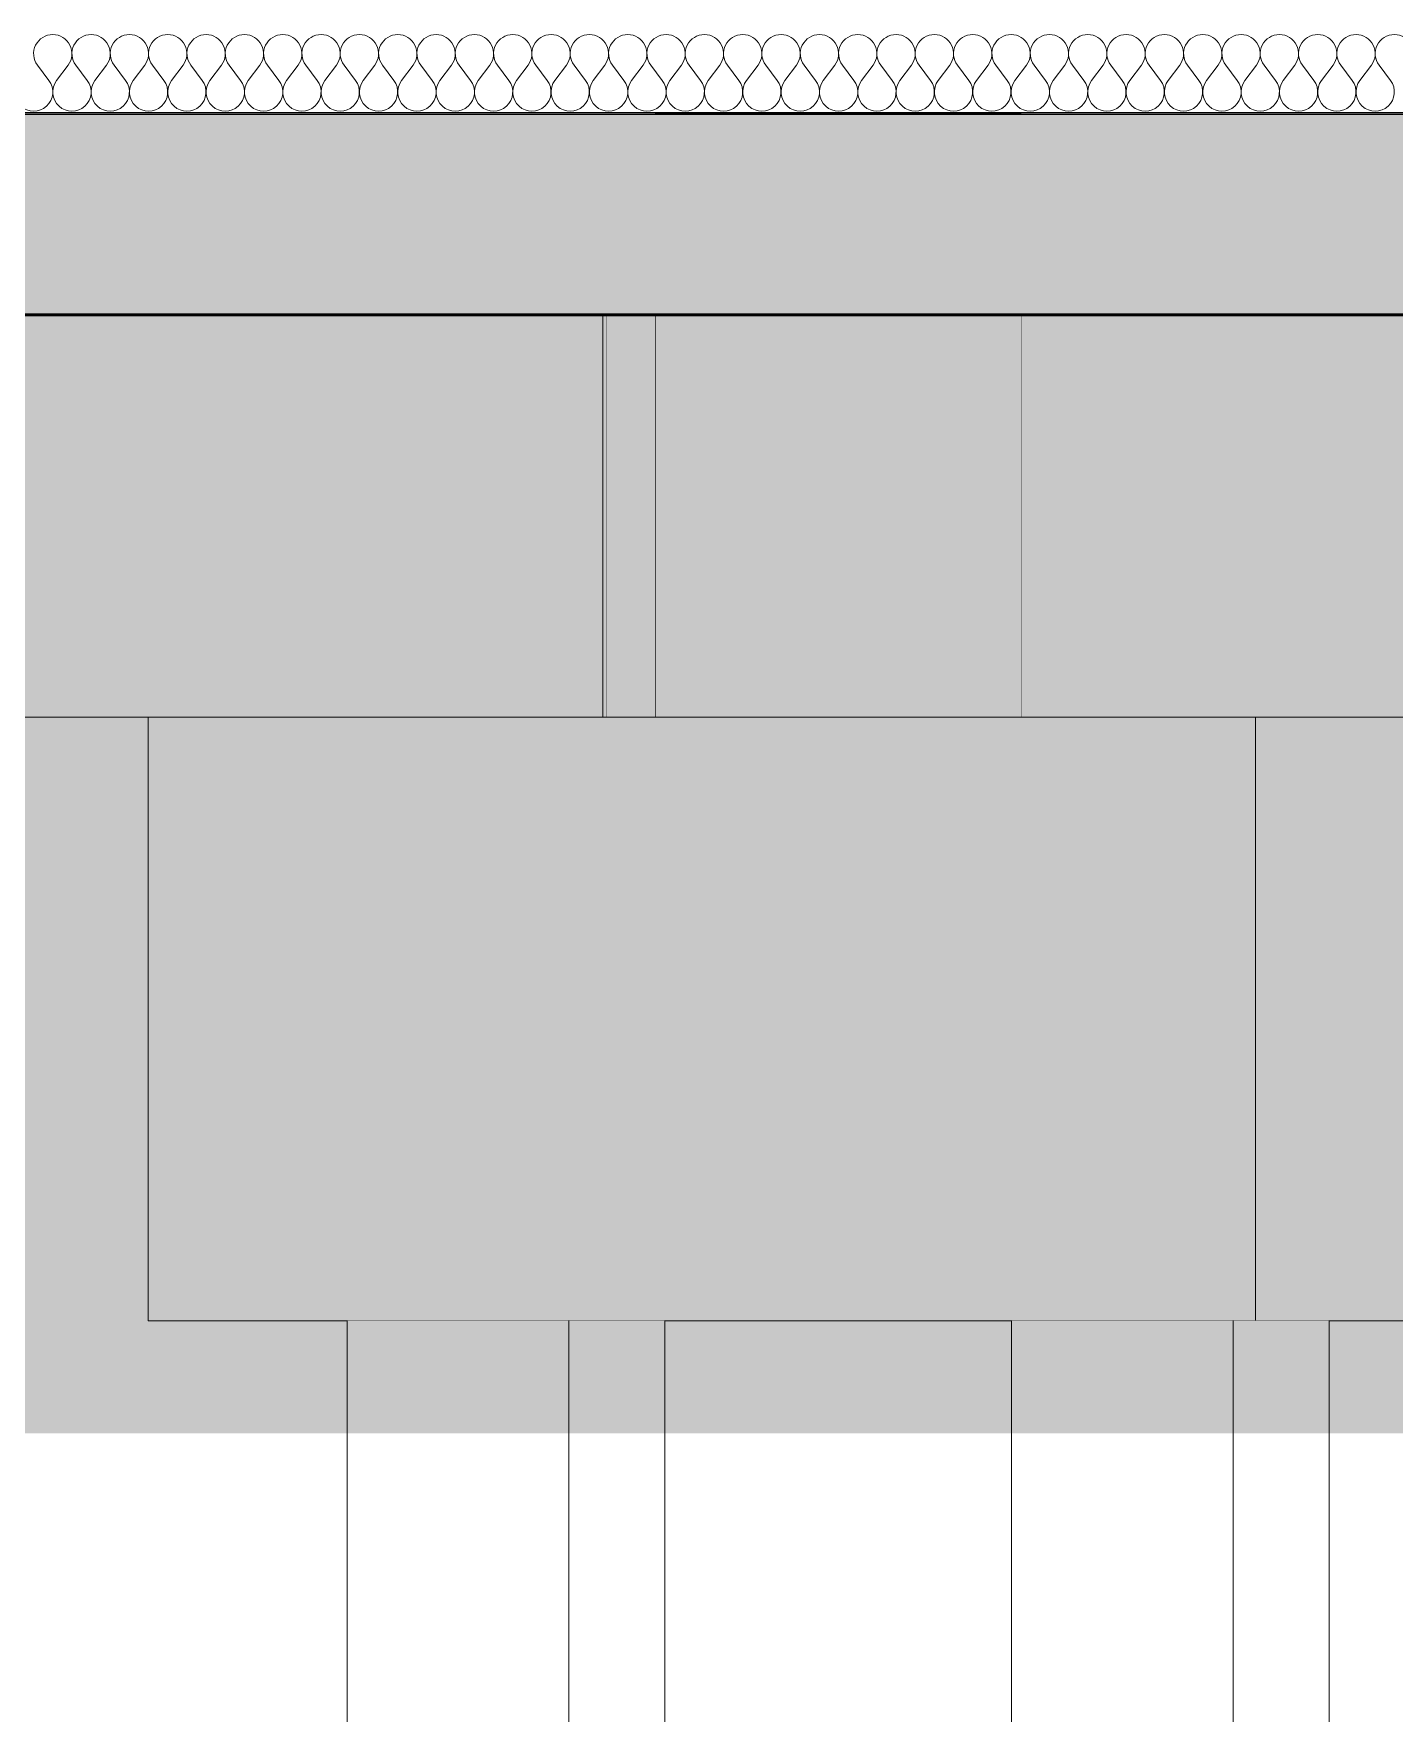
# Model space of a CAD drawing. Header units: millimetres. Extents: x -48147 to 1422273, y -494195 to 18123.
# Drawn here: x 1367145 to 1368836, y -491363 to -489276 of the extents above; entities that cross this region are included whole.
import ezdxf

# ---------------------------------------------------------------- set-up
doc = ezdxf.new("R2010")
doc.units = ezdxf.units.MM
doc.header["$MEASUREMENT"] = 0
doc.linetypes.add('Wipeout_Contour', pattern=[1000, 0, -1000])
for name, color, linetype in [('A-230-M_FLOOR.IFC Import', 7, 'Continuous'), ('New_A-20-M_Floor_Slab', 7, 'Continuous'), ('S-160-M_FOUND.IFC Import', 7, 'Continuous'), ('S-280-M_COLUMN.IFC Import', 7, 'Continuous'), ('S-280-M_STRUCT_FRAME.IFC Import', 7, 'Continuous')]:
    doc.layers.add(name, color=color, linetype=linetype)
for name, color, linetype, lineweight, true_color in [('A-230-M_FLOOR.IFC Import_Pen_No__109', 7, 'Continuous', 15, 0xa6a6a6), ('A-230-M_FLOOR.IFC Import_Pen_No__29', 7, 'Continuous', 50, 0x2a2a2a), ('HATCHING_Pen_No__145', 7, 'Continuous', 0, 0xa6a6a6), ('New_A-20-M_Floor_Slab_Pen_No__107', 7, 'Continuous', 15, 0xa6a6a6)]:
    doc.layers.add(name, color=color, linetype=linetype, lineweight=lineweight, true_color=true_color)
for name, color, linetype, lineweight in [('New_A-20-M_Floor_Slab_Pen_No__1', 7, 'Continuous', 13), ('S-160-M_FOUND.IFC Import_Pen_No__1', 7, 'Continuous', 13), ('S-160-M_FOUND.IFC Import_Pen_No__4', 7, 'Continuous', 20), ('S-280-M_COLUMN.IFC Import_Pen_No__88', 8, 'Continuous', 20), ('S-280-M_STRUCT_FRAME.IFC Import_Pen_No__90', 8, 'Continuous', 20)]:
    doc.layers.add(name, color=color, linetype=linetype, lineweight=lineweight)

# ---------------------------------------------------------------- blocks, each defined once
blk = doc.blocks.new('*X511', base_point=(1383917.5, -489195))
at = {"layer": 'New_A-20-M_Floor_Slab_Pen_No__107', "linetype": 'Continuous'}
for p, q in [((1367164.5, -489334.1), (1367150.2, -489315)), ((1367174, -489334.1), (1367188.3, -489315)), ((1367212.1, -489334.1), (1367197.9, -489315)), ((1367221.7, -489334.1), (1367235.9, -489315)), ((1367259.8, -489334.1), (1367245.5, -489315)), ((1367269.3, -489334.1), (1367283.6, -489315)), ((1367307.4, -489334.1), (1367293.1, -489315)), ((1367316.9, -489334.1), (1367331.2, -489315)), ((1367355, -489334.1), (1367340.7, -489315)), ((1367364.5, -489334.1), (1367378.8, -489315)), ((1367402.6, -489334.1), (1367388.3, -489315)), ((1367412.1, -489334.1), (1367426.4, -489315)), ((1367450.2, -489334.1), (1367435.9, -489315)), ((1367459.8, -489334.1), (1367474, -489315)), ((1367497.9, -489334.1), (1367483.6, -489315)), ((1367507.4, -489334.1), (1367521.7, -489315)), ((1367545.5, -489334.1), (1367531.2, -489315)), ((1367555, -489334.1), (1367569.3, -489315)), ((1367593.1, -489334.1), (1367578.8, -489315)), ((1367602.6, -489334.1), (1367616.9, -489315)), ((1367640.7, -489334.1), (1367626.4, -489315)), ((1367650.2, -489334.1), (1367664.5, -489315)), ((1367688.3, -489334.1), (1367674, -489315)), ((1367697.9, -489334.1), (1367712.1, -489315)), ((1367735.9, -489334.1), (1367721.7, -489315)), ((1367745.5, -489334.1), (1367759.8, -489315)), ((1367783.6, -489334.1), (1367769.3, -489315)), ((1367793.1, -489334.1), (1367807.4, -489315)), ((1367831.2, -489334.1), (1367816.9, -489315)), ((1367840.7, -489334.1), (1367855, -489315)), ((1367878.8, -489334.1), (1367864.5, -489315)), ((1367888.3, -489334.1), (1367902.6, -489315)), ((1367926.4, -489334.1), (1367912.1, -489315)), ((1367935.9, -489334.1), (1367950.2, -489315)), ((1367974, -489334.1), (1367959.8, -489315)), ((1367983.6, -489334.1), (1367997.9, -489315)), ((1368021.7, -489334.1), (1368007.4, -489315)), ((1368031.2, -489334.1), (1368045.5, -489315)), ((1368069.3, -489334.1), (1368055, -489315)), ((1368078.8, -489334.1), (1368093.1, -489315)), ((1368116.9, -489334.1), (1368102.6, -489315)), ((1368126.4, -489334.1), (1368140.7, -489315)), ((1368164.5, -489334.1), (1368150.2, -489315)), ((1368174, -489334.1), (1368188.3, -489315)), ((1368212.1, -489334.1), (1368197.9, -489315)), ((1368221.7, -489334.1), (1368235.9, -489315)), ((1368259.8, -489334.1), (1368245.5, -489315)), ((1368269.3, -489334.1), (1368283.6, -489315)), ((1368307.4, -489334.1), (1368293.1, -489315)), ((1368316.9, -489334.1), (1368331.2, -489315)), ((1368355, -489334.1), (1368340.7, -489315)), ((1368364.5, -489334.1), (1368378.8, -489315)), ((1368402.6, -489334.1), (1368388.3, -489315)), ((1368412.1, -489334.1), (1368426.4, -489315)), ((1368450.2, -489334.1), (1368435.9, -489315)), ((1368459.8, -489334.1), (1368474, -489315)), ((1368497.9, -489334.1), (1368483.6, -489315)), ((1368507.4, -489334.1), (1368521.7, -489315)), ((1368545.5, -489334.1), (1368531.2, -489315)), ((1368555, -489334.1), (1368569.3, -489315)), ((1368593.1, -489334.1), (1368578.8, -489315)), ((1368602.6, -489334.1), (1368616.9, -489315)), ((1368640.7, -489334.1), (1368626.4, -489315)), ((1368650.2, -489334.1), (1368664.5, -489315)), ((1368688.3, -489334.1), (1368674, -489315)), ((1368697.9, -489334.1), (1368712.1, -489315)), ((1368735.9, -489334.1), (1368721.7, -489315)), ((1368745.5, -489334.1), (1368759.8, -489315)), ((1368783.6, -489334.1), (1368769.3, -489315)), ((1368793.1, -489334.1), (1368807.4, -489315)), ((1368831.2, -489334.1), (1368816.9, -489315))]:
    blk.add_line(p, q, dxfattribs=at)
for centre, start, end in [((1367169.3, -489300.7), 90, 216.8699), ((1367169.3, -489300.7), 323.1301, 90), ((1367216.9, -489300.7), 90, 216.8699), ((1367216.9, -489300.7), 323.1301, 90), ((1367264.5, -489300.7), 90, 216.8699), ((1367264.5, -489300.7), 323.1301, 90), ((1367312.1, -489300.7), 90, 216.8699), ((1367312.1, -489300.7), 323.1301, 90), ((1367359.8, -489300.7), 90, 216.8699), ((1367359.8, -489300.7), 323.1301, 90), ((1367407.4, -489300.7), 90, 216.8699), ((1367407.4, -489300.7), 323.1301, 90), ((1367455, -489300.7), 90, 216.8699), ((1367455, -489300.7), 323.1301, 90), ((1367502.6, -489300.7), 90, 216.8699), ((1367502.6, -489300.7), 323.1301, 90), ((1367550.2, -489300.7), 90, 216.8699), ((1367550.2, -489300.7), 323.1301, 90), ((1367597.9, -489300.7), 90, 216.8699), ((1367597.9, -489300.7), 323.1301, 90), ((1367645.5, -489300.7), 90, 216.8699), ((1367645.5, -489300.7), 323.1301, 90), ((1367693.1, -489300.7), 90, 216.8699), ((1367693.1, -489300.7), 323.1301, 90), ((1367740.7, -489300.7), 90, 216.8699), ((1367740.7, -489300.7), 323.1301, 90), ((1367788.3, -489300.7), 90, 216.8699), ((1367788.3, -489300.7), 323.1301, 90), ((1367835.9, -489300.7), 90, 216.8699), ((1367835.9, -489300.7), 323.1301, 90), ((1367883.6, -489300.7), 90, 216.8699), ((1367883.6, -489300.7), 323.1301, 90), ((1367931.2, -489300.7), 90, 216.8699), ((1367931.2, -489300.7), 323.1301, 90), ((1367978.8, -489300.7), 90, 216.8699), ((1367978.8, -489300.7), 323.1301, 90), ((1368026.4, -489300.7), 90, 216.8699), ((1368026.4, -489300.7), 323.1301, 90), ((1368074, -489300.7), 90, 216.8699), ((1368074, -489300.7), 323.1301, 90), ((1368121.7, -489300.7), 90, 216.8699), ((1368121.7, -489300.7), 323.1301, 90), ((1368169.3, -489300.7), 90, 216.8699), ((1368169.3, -489300.7), 323.1301, 90), ((1368216.9, -489300.7), 90, 216.8699), ((1368216.9, -489300.7), 323.1301, 90), ((1368264.5, -489300.7), 90, 216.8699), ((1368264.5, -489300.7), 323.1301, 90), ((1368312.1, -489300.7), 90, 216.8699), ((1368312.1, -489300.7), 323.1301, 90), ((1368359.8, -489300.7), 90, 216.8699), ((1368359.8, -489300.7), 323.1301, 90), ((1368407.4, -489300.7), 90, 216.8699), ((1368407.4, -489300.7), 323.1301, 90), ((1368455, -489300.7), 90, 216.8699), ((1368455, -489300.7), 323.1301, 90), ((1368502.6, -489300.7), 90, 216.8699), ((1368502.6, -489300.7), 323.1301, 90), ((1368550.2, -489300.7), 90, 216.8699), ((1368550.2, -489300.7), 323.1301, 90), ((1368597.9, -489300.7), 90, 216.8699), ((1368597.9, -489300.7), 323.1301, 90), ((1368645.5, -489300.7), 90, 216.8699), ((1368645.5, -489300.7), 323.1301, 90), ((1368693.1, -489300.7), 90, 216.8699), ((1368693.1, -489300.7), 323.1301, 90), ((1368740.7, -489300.7), 90, 216.8699), ((1368740.7, -489300.7), 323.1301, 90), ((1368788.3, -489300.7), 90, 216.8699), ((1368788.3, -489300.7), 323.1301, 90), ((1368835.9, -489300.7), 90, 216.8699), ((1368835.9, -489300.7), 323.1301, 90), ((1367145.5, -489348.3), 143.1301, 36.8699), ((1367193.1, -489348.3), 143.1301, 36.8699), ((1367240.7, -489348.3), 143.1301, 36.8699), ((1367288.3, -489348.3), 143.1301, 36.8699), ((1367335.9, -489348.3), 143.1301, 36.8699), ((1367383.6, -489348.3), 143.1301, 36.8699), ((1367431.2, -489348.3), 143.1301, 36.8699), ((1367478.8, -489348.3), 143.1301, 36.8699), ((1367526.4, -489348.3), 143.1301, 36.8699), ((1367574, -489348.3), 143.1301, 36.8699), ((1367621.7, -489348.3), 143.1301, 36.8699), ((1367669.3, -489348.3), 143.1301, 36.8699), ((1367716.9, -489348.3), 143.1301, 36.8699), ((1367764.5, -489348.3), 143.1301, 36.8699), ((1367812.1, -489348.3), 143.1301, 36.8699), ((1367859.8, -489348.3), 143.1301, 36.8699), ((1367907.4, -489348.3), 143.1301, 36.8699), ((1367955, -489348.3), 143.1301, 36.8699), ((1368002.6, -489348.3), 143.1301, 36.8699), ((1368050.2, -489348.3), 143.1301, 36.8699), ((1368097.9, -489348.3), 143.1301, 36.8699), ((1368145.5, -489348.3), 143.1301, 36.8699), ((1368193.1, -489348.3), 143.1301, 36.8699), ((1368240.7, -489348.3), 143.1301, 36.8699), ((1368288.3, -489348.3), 143.1301, 36.8699), ((1368335.9, -489348.3), 143.1301, 36.8699), ((1368383.6, -489348.3), 143.1301, 36.8699), ((1368431.2, -489348.3), 143.1301, 36.8699), ((1368478.8, -489348.3), 143.1301, 36.8699), ((1368526.4, -489348.3), 143.1301, 36.8699), ((1368574, -489348.3), 143.1301, 36.8699), ((1368621.7, -489348.3), 143.1301, 36.8699), ((1368669.3, -489348.3), 143.1301, 36.8699), ((1368716.9, -489348.3), 143.1301, 36.8699), ((1368764.5, -489348.3), 143.1301, 36.8699), ((1368812.1, -489348.3), 143.1301, 36.8699)]:
    blk.add_arc(centre, 23.8, start, end, dxfattribs=at)
blk = doc.blocks.new('Section Elem_491_2', base_point=(1383917.5, -489195))
at = {"color": 254, "linetype": 'Wipeout_Contour', "lineweight": 0, "ltscale": 5831536.598128235}
blk.add_wipeout([(1362883.6, -489274.5), (1362883.6, -489374.5), (1383732.9, -489374.5), (1383732.9, -489274.5)], dxfattribs=at).dxf.layer = 'New_A-20-M_Floor_Slab'
at = {"layer": 'New_A-20-M_Floor_Slab_Pen_No__1', "linetype": 'Continuous'}
blk.add_line((1383732.9, -489374.5), (1362883.6, -489374.5), dxfattribs=at)
at = {"layer": 'New_A-20-M_Floor_Slab'}
blk.add_blockref('*X511', (1383917.5, -489195), dxfattribs=at)
blk = doc.blocks.new('Section Elem_588_2', base_point=(1383917.5, -489195))
at = {"color": 254, "linetype": 'Wipeout_Contour', "lineweight": 0, "ltscale": 5812216.004009447}
blk.add_wipeout([(1368145, -489375), (1368187, -489375), (1368187, -489374.5), (1368145, -489374.5)], dxfattribs=at).dxf.layer = 'S-280-M_COLUMN.IFC Import'
at = {"color": 254, "linetype": 'Wipeout_Contour', "lineweight": 0, "ltscale": 5812979.28411903}
blk.add_wipeout([(1368364.8, -489375), (1368372.6, -489375), (1368372.6, -489374.5), (1368364.8, -489374.5)], dxfattribs=at).dxf.layer = 'S-280-M_COLUMN.IFC Import'
at = {"color": 254, "linetype": 'Wipeout_Contour', "lineweight": 0, "ltscale": 5812890.303347692}
blk.add_wipeout([(1368145, -489625), (1368145, -490125), (1368187, -490125), (1368187, -489625)], dxfattribs=at).dxf.layer = 'S-280-M_COLUMN.IFC Import'
at = {"color": 254, "linetype": 'Wipeout_Contour', "lineweight": 0, "ltscale": 5813653.494974842}
blk.add_wipeout([(1368364.8, -489625), (1368364.8, -490125), (1368372.6, -490125), (1368372.6, -489625)], dxfattribs=at).dxf.layer = 'S-280-M_COLUMN.IFC Import'
at = {"color": 254, "linetype": 'Wipeout_Contour', "lineweight": 0, "ltscale": 5812057.868614222}
blk.add_wipeout([(1368103, -489375), (1368145, -489375), (1368145, -489374.5), (1368103, -489374.5)], dxfattribs=at).dxf.layer = 'S-280-M_COLUMN.IFC Import'
at = {"color": 254, "linetype": 'Wipeout_Contour', "lineweight": 0, "ltscale": 5812371.447245024}
blk.add_wipeout([(1368187, -489375), (1368227.6, -489375), (1368227.6, -489374.5), (1368187, -489374.5)], dxfattribs=at).dxf.layer = 'S-280-M_COLUMN.IFC Import'
at = {"color": 254, "linetype": 'Wipeout_Contour', "lineweight": 0, "ltscale": 5812936.007440574}
blk.add_wipeout([(1368349.6, -489375), (1368364.8, -489375), (1368364.8, -489374.5), (1368349.6, -489374.5)], dxfattribs=at).dxf.layer = 'S-280-M_COLUMN.IFC Import'
at = {"color": 254, "linetype": 'Wipeout_Contour', "lineweight": 0, "ltscale": 5812732.186359919}
blk.add_wipeout([(1368103, -489625), (1368103, -490125), (1368145, -490125), (1368145, -489625)], dxfattribs=at).dxf.layer = 'S-280-M_COLUMN.IFC Import'
at = {"color": 254, "linetype": 'Wipeout_Contour', "lineweight": 0, "ltscale": 5813045.728691378}
blk.add_wipeout([(1368187, -489625), (1368187, -490125), (1368227.6, -490125), (1368227.6, -489625)], dxfattribs=at).dxf.layer = 'S-280-M_COLUMN.IFC Import'
at = {"color": 254, "linetype": 'Wipeout_Contour', "lineweight": 0, "ltscale": 5813610.223359579}
blk.add_wipeout([(1368349.6, -489625), (1368349.6, -490125), (1368364.8, -490125), (1368364.8, -489625)], dxfattribs=at).dxf.layer = 'S-280-M_COLUMN.IFC Import'
at = {"layer": 'S-280-M_COLUMN.IFC Import_Pen_No__88', "linetype": 'Continuous'}
for p, q in [((1368372.6, -489374.5), (1368372.6, -489375)), ((1368372.6, -489625), (1368372.6, -490125))]:
    blk.add_line(p, q, dxfattribs=at)
at = {"color": 254, "linetype": 'Wipeout_Contour', "lineweight": 0, "ltscale": 5811902.426441805}
blk.add_wipeout([(1368062.5, -489375), (1368103, -489375), (1368103, -489374.5), (1368062.5, -489374.5)], dxfattribs=at).dxf.layer = 'S-280-M_COLUMN.IFC Import'
at = {"color": 254, "linetype": 'Wipeout_Contour', "lineweight": 0, "ltscale": 5812865.519288557}
blk.add_wipeout([(1368327.4, -489375), (1368349.6, -489375), (1368349.6, -489374.5), (1368327.4, -489374.5)], dxfattribs=at).dxf.layer = 'S-280-M_COLUMN.IFC Import'
at = {"color": 254, "linetype": 'Wipeout_Contour', "lineweight": 0, "ltscale": 5812576.762306504}
blk.add_wipeout([(1368062.5, -489625), (1368062.5, -490125), (1368103, -490125), (1368103, -489625)], dxfattribs=at).dxf.layer = 'S-280-M_COLUMN.IFC Import'
at = {"color": 254, "linetype": 'Wipeout_Contour', "lineweight": 0, "ltscale": 5813539.743440134}
blk.add_wipeout([(1368327.4, -489625), (1368327.4, -490125), (1368349.6, -490125), (1368349.6, -489625)], dxfattribs=at).dxf.layer = 'S-280-M_COLUMN.IFC Import'
at = {"color": 254, "linetype": 'Wipeout_Contour', "lineweight": 0, "ltscale": 5811754.970669927}
blk.add_wipeout([(1368024.7, -489375), (1368062.5, -489375), (1368062.5, -489374.5), (1368024.7, -489374.5)], dxfattribs=at).dxf.layer = 'S-280-M_COLUMN.IFC Import'
at = {"color": 254, "linetype": 'Wipeout_Contour', "lineweight": 0, "ltscale": 5812770.220179785}
blk.add_wipeout([(1368299, -489375), (1368327.4, -489375), (1368327.4, -489374.5), (1368299, -489374.5)], dxfattribs=at).dxf.layer = 'S-280-M_COLUMN.IFC Import'
at = {"color": 254, "linetype": 'Wipeout_Contour', "lineweight": 0, "ltscale": 5812429.323543946}
blk.add_wipeout([(1368024.7, -489625), (1368024.7, -490125), (1368062.5, -490125), (1368062.5, -489625)], dxfattribs=at).dxf.layer = 'S-280-M_COLUMN.IFC Import'
at = {"color": 254, "linetype": 'Wipeout_Contour', "lineweight": 0, "ltscale": 5813444.455330555}
blk.add_wipeout([(1368299, -489625), (1368299, -490125), (1368327.4, -490125), (1368327.4, -489625)], dxfattribs=at).dxf.layer = 'S-280-M_COLUMN.IFC Import'
at = {"color": 254, "linetype": 'Wipeout_Contour', "lineweight": 0, "ltscale": 5811620.522714048}
blk.add_wipeout([(1367991.1, -489375), (1368024.7, -489375), (1368024.7, -489374.5), (1367991.1, -489374.5)], dxfattribs=at).dxf.layer = 'S-280-M_COLUMN.IFC Import'
at = {"color": 254, "linetype": 'Wipeout_Contour', "lineweight": 0, "ltscale": 5812653.355385455}
blk.add_wipeout([(1368265.3, -489375), (1368299, -489375), (1368299, -489374.5), (1368265.3, -489374.5)], dxfattribs=at).dxf.layer = 'S-280-M_COLUMN.IFC Import'
at = {"color": 254, "linetype": 'Wipeout_Contour', "lineweight": 0, "ltscale": 5812294.891098564}
blk.add_wipeout([(1367991.1, -489625), (1367991.1, -490125), (1368024.7, -490125), (1368024.7, -489625)], dxfattribs=at).dxf.layer = 'S-280-M_COLUMN.IFC Import'
at = {"color": 254, "linetype": 'Wipeout_Contour', "lineweight": 0, "ltscale": 5813327.604073507}
blk.add_wipeout([(1368265.3, -489625), (1368265.3, -490125), (1368299, -490125), (1368299, -489625)], dxfattribs=at).dxf.layer = 'S-280-M_COLUMN.IFC Import'
at = {"color": 254, "linetype": 'Wipeout_Contour', "lineweight": 0, "ltscale": 5811503.660645385}
blk.add_wipeout([(1367962.7, -489375), (1367991.1, -489375), (1367991.1, -489374.5), (1367962.7, -489374.5)], dxfattribs=at).dxf.layer = 'S-280-M_COLUMN.IFC Import'
at = {"color": 254, "linetype": 'Wipeout_Contour', "lineweight": 0, "ltscale": 5812518.904795289}
blk.add_wipeout([(1368227.6, -489375), (1368265.3, -489375), (1368265.3, -489374.5), (1368227.6, -489374.5)], dxfattribs=at).dxf.layer = 'S-280-M_COLUMN.IFC Import'
at = {"color": 254, "linetype": 'Wipeout_Contour', "lineweight": 0, "ltscale": 5812178.042776439}
blk.add_wipeout([(1367962.7, -489625), (1367962.7, -490125), (1367991.1, -490125), (1367991.1, -489625)], dxfattribs=at).dxf.layer = 'S-280-M_COLUMN.IFC Import'
at = {"color": 254, "linetype": 'Wipeout_Contour', "lineweight": 0, "ltscale": 5813193.169214669}
blk.add_wipeout([(1368227.6, -489625), (1368227.6, -490125), (1368265.3, -490125), (1368265.3, -489625)], dxfattribs=at).dxf.layer = 'S-280-M_COLUMN.IFC Import'
at = {"color": 254, "linetype": 'Wipeout_Contour', "lineweight": 0, "ltscale": 5811408.364366286}
blk.add_wipeout([(1367940.5, -489375), (1367962.7, -489375), (1367962.7, -489374.5), (1367940.5, -489374.5)], dxfattribs=at).dxf.layer = 'S-280-M_COLUMN.IFC Import'
at = {"color": 254, "linetype": 'Wipeout_Contour', "lineweight": 0, "ltscale": 5812082.757501338}
blk.add_wipeout([(1367940.5, -489625), (1367940.5, -490125), (1367962.7, -490125), (1367962.7, -489625)], dxfattribs=at).dxf.layer = 'S-280-M_COLUMN.IFC Import'
at = {"color": 254, "linetype": 'Wipeout_Contour', "lineweight": 0, "ltscale": 5811337.878765512}
blk.add_wipeout([(1367925.2, -489375), (1367940.5, -489375), (1367940.5, -489374.5), (1367925.2, -489374.5)], dxfattribs=at).dxf.layer = 'S-280-M_COLUMN.IFC Import'
at = {"color": 254, "linetype": 'Wipeout_Contour', "lineweight": 0, "ltscale": 5812012.279932838}
blk.add_wipeout([(1367925.2, -489625), (1367925.2, -490125), (1367940.5, -490125), (1367940.5, -489625)], dxfattribs=at).dxf.layer = 'S-280-M_COLUMN.IFC Import'
at = {"color": 254, "linetype": 'Wipeout_Contour', "lineweight": 0, "ltscale": 5811294.603634031}
blk.add_wipeout([(1367917.5, -489375), (1367925.2, -489375), (1367925.2, -489374.5), (1367917.5, -489374.5)], dxfattribs=at).dxf.layer = 'S-280-M_COLUMN.IFC Import'
at = {"color": 254, "linetype": 'Wipeout_Contour', "lineweight": 0, "ltscale": 5811969.009867178}
blk.add_wipeout([(1367917.5, -489625), (1367917.5, -490125), (1367925.2, -490125), (1367925.2, -489625)], dxfattribs=at).dxf.layer = 'S-280-M_COLUMN.IFC Import'
at = {"layer": 'S-280-M_COLUMN.IFC Import_Pen_No__88', "linetype": 'Continuous'}
for p, q in [((1367917.5, -489374.5), (1367917.5, -489375)), ((1367917.5, -489625), (1367917.5, -490125))]:
    blk.add_line(p, q, dxfattribs=at)
blk = doc.blocks.new('Section Elem_599_2', base_point=(1383917.5, -489195))
at = {"color": 254, "linetype": 'Wipeout_Contour', "lineweight": 0, "ltscale": 5802851.364380257}
blk.add_wipeout([(1365525, -489625), (1365475, -489625), (1365475, -490125), (1365525, -490125)], dxfattribs=at).dxf.layer = 'S-280-M_STRUCT_FRAME.IFC Import'
at = {"color": 254, "linetype": 'Wipeout_Contour', "lineweight": 0, "ltscale": 7260614.841221654}
blk.add_wipeout([(1366341.2, -489875), (1366341.2, -490125), (1367857.9, -490125), (1367857.9, -489625), (1366591.2, -489625)], dxfattribs=at).dxf.layer = 'S-280-M_STRUCT_FRAME.IFC Import'
at = {"color": 254, "linetype": 'Wipeout_Contour', "lineweight": 0, "ltscale": 5804999.543115072}
blk.add_wipeout([(1365980, -489763.8), (1365980, -490125), (1366091.2, -490125), (1366091.2, -489875)], dxfattribs=at).dxf.layer = 'S-280-M_STRUCT_FRAME.IFC Import'
at = {"layer": 'S-280-M_STRUCT_FRAME.IFC Import_Pen_No__90', "linetype": 'Continuous'}
blk.add_line((1367857.9, -490125), (1367857.9, -489625), dxfattribs=at)
blk = doc.blocks.new('Section Elem_600_2', base_point=(1383917.5, -489195))
at = {"color": 254, "linetype": 'Wipeout_Contour', "lineweight": 0, "ltscale": 5811842.196447094}
blk.add_wipeout([(1367857.9, -489625), (1367857.9, -490125), (1367917.5, -490125), (1367917.5, -489625)], dxfattribs=at).dxf.layer = 'S-280-M_STRUCT_FRAME.IFC Import'
at = {"color": 254, "linetype": 'Wipeout_Contour', "lineweight": 0, "ltscale": 7270291.732903672}
blk.add_wipeout([(1368372.6, -490125), (1369591.2, -490125), (1369591.2, -489875), (1369341.2, -489625), (1368372.6, -489625)], dxfattribs=at).dxf.layer = 'S-280-M_STRUCT_FRAME.IFC Import'
at = {"color": 254, "linetype": 'Wipeout_Contour', "lineweight": 0, "ltscale": 7274796.141167304}
blk.add_wipeout([(1369844.7, -489875), (1369844.7, -490125), (1370134.3, -490125), (1370134.3, -489625), (1370094.7, -489625)], dxfattribs=at).dxf.layer = 'S-280-M_STRUCT_FRAME.IFC Import'
blk = doc.blocks.new('Section Elem_754_2', base_point=(1383917.5, -489195))
at = {"color": 254, "linetype": 'Wipeout_Contour', "lineweight": 0, "ltscale": 5813016.765211659}
blk.add_wipeout([(1368663.4, -490125), (1367287.8, -490125), (1367287.8, -490875), (1368663.4, -490875)], dxfattribs=at).dxf.layer = 'S-160-M_FOUND.IFC Import'
at = {"layer": 'S-160-M_FOUND.IFC Import_Pen_No__4', "linetype": 'Continuous'}
blk.add_line((1367287.8, -490125), (1367287.8, -490875), dxfattribs=at)
at = {"color": 254, "linetype": 'Wipeout_Contour', "lineweight": 0, "ltscale": 5816244.642950648}
blk.add_wipeout([(1369002.3, -490125), (1368663.4, -490125), (1368663.4, -490875), (1369002.3, -490875)], dxfattribs=at).dxf.layer = 'S-160-M_FOUND.IFC Import'
at = {"layer": 'S-160-M_FOUND.IFC Import_Pen_No__4', "linetype": 'Continuous'}
for p, q in [((1367793.1, -490125), (1368663.4, -490125)), ((1368663.4, -490125), (1369002.3, -490125)), ((1368663.4, -490875), (1368663.4, -490125)), ((1369002.3, -490875), (1369002.3, -490125)), ((1368663.4, -490875), (1367287.8, -490875)), ((1369002.3, -490875), (1368663.4, -490875))]:
    blk.add_line(p, q, dxfattribs=at)
blk = doc.blocks.new('Section Elem_755_2', base_point=(1383917.5, -489195))
at = {"color": 254, "linetype": 'Wipeout_Contour', "lineweight": 0, "ltscale": 5814125.906753234}
blk.add_wipeout([(1367535, -490875), (1367535, -493450), (1367810.2, -493450), (1367810.2, -490875)], dxfattribs=at).dxf.layer = 'S-160-M_FOUND.IFC Import'
at = {"layer": 'S-160-M_FOUND.IFC Import_Pen_No__1', "linetype": 'Continuous'}
blk.add_line((1367535, -493450), (1367535, -490875), dxfattribs=at)
at = {"color": 254, "linetype": 'Wipeout_Contour', "lineweight": 0, "ltscale": 5814868.761718098}
blk.add_wipeout([(1367810.2, -490875), (1367810.2, -493450), (1367929.8, -493450), (1367929.8, -490875)], dxfattribs=at).dxf.layer = 'S-160-M_FOUND.IFC Import'
at = {"layer": 'S-160-M_FOUND.IFC Import_Pen_No__1', "linetype": 'Continuous'}
for p, q in [((1367810.2, -493450), (1367810.2, -490875)), ((1367929.8, -493450), (1367929.8, -490875))]:
    blk.add_line(p, q, dxfattribs=at)
blk = doc.blocks.new('Section Elem_772_2', base_point=(1383917.5, -489195))
at = {"color": 254, "linetype": 'Wipeout_Contour', "lineweight": 0, "ltscale": 5817232.418855367}
blk.add_wipeout([(1368360.4, -490875), (1368360.4, -493450), (1368635.5, -493450), (1368635.5, -490875)], dxfattribs=at).dxf.layer = 'S-160-M_FOUND.IFC Import'
at = {"layer": 'S-160-M_FOUND.IFC Import_Pen_No__1', "linetype": 'Continuous'}
blk.add_line((1368360.4, -493450), (1368360.4, -490875), dxfattribs=at)
at = {"color": 254, "linetype": 'Wipeout_Contour', "lineweight": 0, "ltscale": 7272003.5461426}
blk.add_wipeout([(1368635.5, -493450), (1368755.1, -493450), (1368755.1, -490875), (1368663.4, -490875), (1368635.5, -490875)], dxfattribs=at).dxf.layer = 'S-160-M_FOUND.IFC Import'
at = {"layer": 'S-160-M_FOUND.IFC Import_Pen_No__1', "linetype": 'Continuous'}
for p, q in [((1368635.5, -493450), (1368635.5, -490875)), ((1368755.1, -493450), (1368755.1, -490875))]:
    blk.add_line(p, q, dxfattribs=at)
blk = doc.blocks.new('Section Elem_842_2', base_point=(1383917.5, -489195))
at = {"layer": 'S-160-M_FOUND.IFC Import_Pen_No__1', "linetype": 'Continuous'}
for p, q in [((1367852.8, -490125), (1367852.8, -489625)), ((1366609.7, -490125), (1367793.1, -490125))]:
    blk.add_line(p, q, dxfattribs=at)
blk = doc.blocks.new('Section Elem_845_2', base_point=(1383917.5, -489195))
at = {"color": 254, "linetype": 'Wipeout_Contour', "lineweight": 0, "ltscale": 5830836.216120371}
blk.add_wipeout([(1383491.8, -489625), (1383491.8, -489375), (1362627.7, -489375), (1362627.7, -489625)], dxfattribs=at).dxf.layer = 'A-230-M_FLOOR.IFC Import'
at = {"layer": 'A-230-M_FLOOR.IFC Import_Pen_No__109', "linetype": 'Continuous'}
h = blk.add_hatch(dxfattribs=at)
h.set_pattern_fill('Lightweight_Concrete_0002', color=256, style=0, pattern_type=2)
h.set_pattern_definition([(0, (1383917.5, -489195), (0, 779.423), [48.75, -401.25]), (0, (1384142.5, -488805.3), (0, 779.423), [48.75, -401.25]), (60, (1383917.5, -489195), (-675, 389.711), [48.75, -401.25]), (60, (1384367.5, -489195), (-675, 389.711), [48.75, -401.25]), (120, (1383966.26, -489195), (675, 389.711), [48.75, -401.25]), (120, (1384416.26, -489195), (675, 389.711), [48.75, -401.25]), (0, (1383917.5, -489120.03), (0, 150), [0, -150, 0, -225]), (45, (1383992.5, -489120.03), (-106.066, 106.066), [0, -112.5, 0, -187.5])])
h.paths.add_polyline_path([(1383491.8, -489625), (1383491.8, -489375), (1362627.7, -489375), (1362627.7, -489625)])
at = {"layer": 'A-230-M_FLOOR.IFC Import_Pen_No__29', "linetype": 'Continuous'}
for p, q in [((1383491.8, -489375), (1362881.1, -489375)), ((1375410.4, -489625), (1363271, -489625))]:
    blk.add_line(p, q, dxfattribs=at)
blk = doc.blocks.new('Section Elem_869_2', base_point=(1383917.5, -489195))
at = {"color": 254, "linetype": 'Wipeout_Contour', "lineweight": 0, "ltscale": 5807631.803428719}
blk.add_wipeout([(1367917.5, -489374.5), (1365980, -489374.5), (1365980, -489375), (1367917.5, -489375)], dxfattribs=at).dxf.layer = 'A-230-M_FLOOR.IFC Import'
at = {"color": 254, "linetype": 'Wipeout_Contour', "lineweight": 0, "ltscale": 5816178.609411355}
blk.add_wipeout([(1370063.6, -489374.5), (1368372.6, -489374.5), (1368372.6, -489375), (1370063.6, -489375)], dxfattribs=at).dxf.layer = 'A-230-M_FLOOR.IFC Import'

msp = doc.modelspace()

# ---------------------------------------------------------------- block references
at = {"layer": 'New_A-20-M_Floor_Slab'}
msp.add_blockref('Section Elem_491_2', (1383917.5, -489195), dxfattribs=at)
at = {"layer": 'S-280-M_STRUCT_FRAME.IFC Import'}
msp.add_blockref('Section Elem_599_2', (1383917.5, -489195), dxfattribs=at)

# ---------------------------------------------------------------- next in the draw order: block references
at = {"layer": 'S-280-M_COLUMN.IFC Import'}
msp.add_blockref('Section Elem_588_2', (1383917.5, -489195), dxfattribs=at)

# ---------------------------------------------------------------- next in the draw order: block references
at = {"layer": 'S-280-M_STRUCT_FRAME.IFC Import'}
msp.add_blockref('Section Elem_600_2', (1383917.5, -489195), dxfattribs=at)

# ---------------------------------------------------------------- next in the draw order: block references
at = {"layer": 'S-160-M_FOUND.IFC Import'}
msp.add_blockref('Section Elem_754_2', (1383917.5, -489195), dxfattribs=at)

# ---------------------------------------------------------------- next in the draw order: block references
for name in ['Section Elem_842_2', 'Section Elem_755_2', 'Section Elem_772_2']:
    msp.add_blockref(name, (1383917.5, -489195), dxfattribs=at)

# ---------------------------------------------------------------- next in the draw order: block references
at = {"layer": 'A-230-M_FLOOR.IFC Import'}
msp.add_blockref('Section Elem_845_2', (1383917.5, -489195), dxfattribs=at)

# ---------------------------------------------------------------- next in the draw order: block references
msp.add_blockref('Section Elem_869_2', (1383917.5, -489195), dxfattribs=at)

# ---------------------------------------------------------------- next in the draw order: hatches: boundary and pattern name
at = {"layer": 'HATCHING_Pen_No__145', "linetype": 'Continuous'}
msp.add_hatch(color=256, dxfattribs=at).paths.add_polyline_path([(1418063, -489195), (1405190.9, -489195), (1405190.9, -489695), (1404430.9, -489695), (1404430.9, -489420), (1384003.6, -489420), (1384003.6, -489695), (1383491.8, -489695), (1383491.8, -489625), (1363271, -489625), (1363271, -490125), (1362767, -490125), (1362767, -489625), (1362559.1, -489625), (1362559.1, -489195), (1356736.2, -489195), (1356736.2, -491014.8), (1418063, -491014.8)])

doc.saveas('drawing.dxf')
